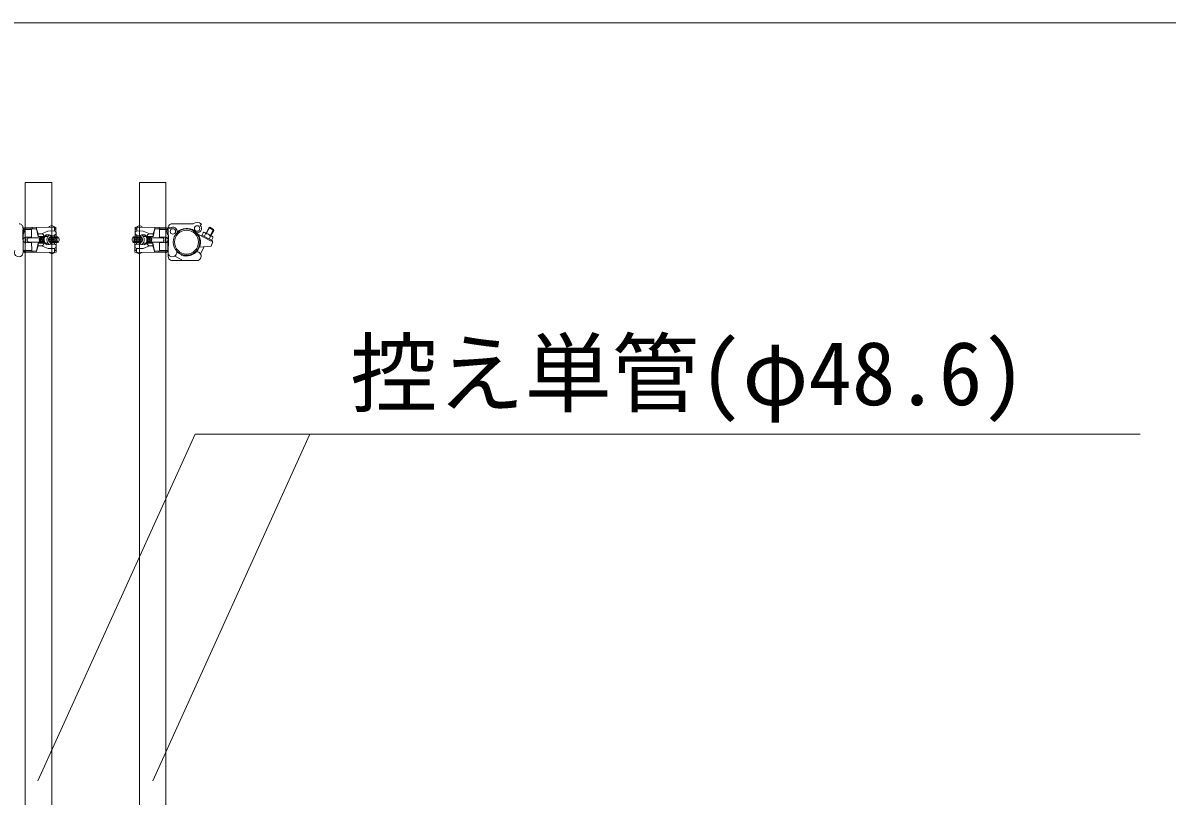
# Model space of a CAD drawing. Units: millimetres, scale not verified. Extents: x -9305 to 9305, y -6415 to 6415.
# Drawn here: x -8239 to -6138, y 4995 to 6415 of the extents above; entities that cross this region are included whole.
import ezdxf
from ezdxf.enums import TextEntityAlignment as Align

# ---------------------------------------------------------------- set-up
doc = ezdxf.new("R2010")
doc.units = ezdxf.units.MM
doc.header["$LTSCALE"] = 40
for name, color, linetype, lineweight in [('0-5_CLG-90', 7, 'Continuous', 9), ('0-9_TEXT', 7, 'Continuous', 9), ('0-C_図面枠', 7, 'Continuous', 9)]:
    doc.layers.add(name, color=color, linetype=linetype, lineweight=lineweight)
doc.styles.add('ＭＳ ゴシック', font='')
doc.styles.get('ＭＳ ゴシック').set_extended_font_data('MS Gothic')

msp = doc.modelspace()

# ---------------------------------------------------------------- linework, layer by layer
at = {"layer": '0-5_CLG-90'}
for p, q in [((-8238.84, 6034.06), (-8238.4, 5998.07)), ((-8238.75, 6035.07), (-8223.15, 6035.26)), ((-8238.68, 6038.72), (-8238.57, 5993.42)), ((-8234.34, 6036.62), (-8214.17, 6036.86)), ((-8233.9, 6039.12), (-8178.2, 6039.8)), ((-8225.23, 6037.21), (-8223.4, 6035.51)), ((-8223.15, 6035.26), (-8222.98, 6021.26)), ((-8222.2, 6039.27), (-8222.17, 6036.77)), ((-8214.2, 6039.36), (-8214.17, 6036.86)), ((-8214.17, 6036.86), (-8211.06, 6027.4)), ((-8214.17, 6036.86), (-8211, 6022.4)), ((-8205.06, 6027.47), (-8193.12, 6032.62)), ((-8193.12, 6032.62), (-8182.12, 6032.75)), ((-8181.21, 6039.77), (-8181.12, 6032.76)), ((-8181.17, 6036.76), (-8178.17, 6036.8)), ((-8181.16, 6035.76), (-8178.16, 6035.8)), ((-8178.2, 6039.8), (-8177.99, 6021.8)), ((-8032.82, 6039.8), (-8033.04, 6021.8)), ((-8029.87, 6035.76), (-8032.87, 6035.8)), ((-8029.86, 6036.76), (-8032.86, 6036.8)), ((-7977.13, 6039.12), (-8032.82, 6039.8)), ((-8029.82, 6039.77), (-8029.9, 6032.76)), ((-8017.91, 6032.62), (-8028.91, 6032.75)), ((-8005.97, 6027.47), (-8017.91, 6032.62)), ((-7996.86, 6036.86), (-8000.03, 6022.4)), ((-7996.86, 6036.86), (-7999.97, 6027.4)), ((-7996.83, 6039.36), (-7996.86, 6036.86)), ((-7976.7, 6036.62), (-7996.86, 6036.86)), ((-7988.83, 6039.27), (-7988.86, 6036.77)), ((-7987.88, 6035.26), (-7988.05, 6021.26)), ((-7972.28, 6035.07), (-7987.88, 6035.26)), ((-7985.8, 6037.21), (-7987.63, 6035.51)), ((-7972.19, 6034.06), (-7972.63, 5998.07)), ((-7972.35, 6038.72), (-7972.46, 5993.42)), ((-7971.28, 6039.64), (-7969.16, 6037.52)), ((-7926.26, 6045.6), (-7965.34, 6045.7)), ((-7911.26, 6045.05), (-7913.39, 6042.93)), ((-7904.75, 6030.17), (-7891.52, 6023.1)), ((-7897.39, 6038.63), (-7902.54, 6028.99)), ((-7895.8, 6039.48), (-7901.66, 6028.52)), ((-7895.8, 6039.48), (-7897.39, 6038.63)), ((-7897.39, 6038.63), (-7888.57, 6033.91)), ((-7895.8, 6039.48), (-7888.75, 6035.7)), ((-7888.75, 6035.7), (-7894.61, 6024.75)), ((-7888.57, 6033.91), (-7893.72, 6024.28)), ((-7888.75, 6035.7), (-7888.57, 6033.91)), ((-8234.68, 6021.01), (-8234.56, 6011.22)), ((-8233.68, 6021.13), (-8222.98, 6021.26)), ((-8233.68, 6021.13), (-8233.56, 6011.13)), ((-8233.56, 6011.13), (-8222.86, 6011.26)), ((-8229.47, 6020.18), (-8207.77, 6020.44)), ((-8229.38, 6012.18), (-8207.67, 6012.44)), ((-8225.48, 6021.22), (-8225.47, 6020.22)), ((-8225.38, 6012.23), (-8225.36, 6011.23)), ((-8222.86, 6011.26), (-8222.69, 5997.26)), ((-8213.68, 5995.87), (-8210.85, 6010.4)), ((-8211.06, 6027.4), (-8205.06, 6027.47)), ((-8211.06, 6027.4), (-8211, 6022.4)), ((-8211, 6022.4), (-8199.14, 6022.54)), ((-8210.85, 6010.4), (-8198.99, 6010.55)), ((-8210.85, 6010.4), (-8210.79, 6005.4)), ((-8207.77, 6020.44), (-8200.19, 6020.53)), ((-8207.67, 6012.44), (-8200.09, 6012.53)), ((-8206.98, 6021.45), (-8199.73, 6021.54)), ((-8206.86, 6011.45), (-8199.61, 6011.54)), ((-8198.14, 6022.56), (-8193.14, 6022.62)), ((-8197.99, 6010.56), (-8192.99, 6010.62)), ((-8196.04, 6025.58), (-8190.04, 6025.66)), ((-8190.32, 6020.65), (-8176.03, 6020.82)), ((-8190.22, 6012.65), (-8175.93, 6012.82)), ((-8188.99, 6021.67), (-8174.99, 6021.84)), ((-8188.86, 6011.67), (-8174.87, 6011.84)), ((-8188.67, 6024.67), (-8182.02, 6024.75)), ((-8188.48, 6008.67), (-8181.83, 6008.76)), ((-8181.03, 6024.76), (-8180.99, 6021.76)), ((-8180.87, 6011.76), (-8180.83, 6008.64)), ((-8177.86, 6011.8), (-8177.65, 5993.8)), ((-8022.16, 6011.67), (-8036.16, 6011.84)), ((-8022.04, 6021.67), (-8036.04, 6021.84)), ((-8020.81, 6012.65), (-8035.1, 6012.82)), ((-8020.71, 6020.65), (-8035, 6020.82)), ((-8033.16, 6011.8), (-8033.38, 5993.8)), ((-8030.16, 6011.76), (-8030.2, 6008.64)), ((-8030, 6024.76), (-8030.04, 6021.76)), ((-8022.56, 6008.67), (-8029.2, 6008.76)), ((-8022.36, 6024.67), (-8029.01, 6024.75)), ((-8015, 6025.58), (-8021, 6025.66)), ((-8013.04, 6010.56), (-8018.04, 6010.62)), ((-8012.9, 6022.56), (-8017.89, 6022.62)), ((-8000.18, 6010.4), (-8012.04, 6010.55)), ((-8000.03, 6022.4), (-8011.9, 6022.54)), ((-8004.17, 6011.45), (-8011.42, 6011.54)), ((-8004.04, 6021.45), (-8011.3, 6021.54)), ((-8003.36, 6012.44), (-8010.94, 6012.53)), ((-8003.26, 6020.44), (-8010.84, 6020.53)), ((-7999.97, 6027.4), (-8005.97, 6027.47)), ((-7981.66, 6012.18), (-8003.36, 6012.44)), ((-7981.56, 6020.18), (-8003.26, 6020.44)), ((-8000.18, 6010.4), (-8000.24, 6005.4)), ((-7997.36, 5995.87), (-8000.18, 6010.4)), ((-7999.97, 6027.4), (-8000.03, 6022.4)), ((-7988.17, 6011.26), (-7988.34, 5997.26)), ((-7977.47, 6011.13), (-7988.17, 6011.26)), ((-7977.35, 6021.13), (-7988.05, 6021.26)), ((-7985.66, 6012.23), (-7985.67, 6011.23)), ((-7985.55, 6021.22), (-7985.56, 6020.22)), ((-7977.35, 6021.13), (-7977.47, 6011.13)), ((-7976.35, 6021.01), (-7976.47, 6011.22)), ((-7971.84, 6024.65), (-7971.93, 5985.56)), ((-7917.62, 6026.85), (-7893.56, 6013.98)), ((-7907.9, 6029.58), (-7911.2, 6023.41)), ((-7910.25, 6025.18), (-7892.68, 6015.78)), ((-7903.49, 6027.22), (-7905.84, 6022.82)), ((-7894.67, 6022.51), (-7897.02, 6018.1)), ((-7890.26, 6020.15), (-7893.56, 6013.98)), ((-7890.57, 6011.67), (-7893.13, 6004.68)), ((-8238.04, 5997.07), (-8222.69, 5997.26)), ((-8234.3, 5995.62), (-8213.68, 5995.87)), ((-8233.34, 5993.13), (-8177.65, 5993.8)), ((-8221.68, 5995.77), (-8221.64, 5993.27)), ((-8213.68, 5995.87), (-8210.79, 6005.4)), ((-8213.68, 5995.87), (-8213.64, 5993.37)), ((-8210.79, 6005.4), (-8204.79, 6005.48)), ((-8204.79, 6005.48), (-8192.73, 6000.62)), ((-8195.82, 6007.58), (-8189.82, 6007.66)), ((-8192.73, 6000.62), (-8181.73, 6000.76)), ((-8180.73, 6000.89), (-8180.65, 5993.77)), ((-8180.7, 5997.77), (-8177.7, 5997.8)), ((-8180.68, 5996.77), (-8177.68, 5996.8)), ((-7977.69, 5993.13), (-8033.38, 5993.8)), ((-8030.35, 5996.77), (-8033.35, 5996.8)), ((-8030.34, 5997.77), (-8033.34, 5997.8)), ((-8030.3, 6000.89), (-8030.38, 5993.77)), ((-8018.3, 6000.62), (-8029.3, 6000.76)), ((-8015.22, 6007.58), (-8021.21, 6007.66)), ((-8006.24, 6005.48), (-8018.3, 6000.62)), ((-8000.24, 6005.4), (-8006.24, 6005.48)), ((-7997.36, 5995.87), (-8000.24, 6005.4)), ((-7997.36, 5995.87), (-7997.38, 5993.37)), ((-7976.73, 5995.62), (-7997.36, 5995.87)), ((-7989.36, 5995.77), (-7989.38, 5993.27)), ((-7973, 5997.07), (-7988.34, 5997.26)), ((-7947.85, 5989.05), (-7956.47, 5993.66)), ((-7915.28, 6003.05), (-7919.89, 5994.44)), ((-7916, 6003.32), (-7914.41, 6002.73)), ((-7893.13, 6004.68), (-7914.41, 6002.73)), ((-7905.97, 6003.5), (-7912.84, 5990.66)), ((-7964.95, 5978.55), (-7919.65, 5978.44)), ((-7947.4, 5979.74), (-7960.24, 5986.6))]:
    msp.add_line(p, q, dxfattribs=at)
for points in [[(-8186.06, 3921.96), (-8186.06, 6121.96), (-8234.66, 6121.96), (-8234.66, 3921.96)], [(-8024.96, 3921.96), (-8024.96, 6121.96), (-7976.36, 6121.96), (-7976.36, 3921.96)]]:
    msp.add_lwpolyline(points, dxfattribs=at)
for centre, radius in [((-7963.52, 6031.84), 5), ((-7938.57, 6012.34), 24.3), ((-7938.57, 6012.34), 24.3), ((-7938.57, 6012.34), 22), ((-7938.57, 6012.34), 22), ((-7919.06, 6037.29), 5)]:
    msp.add_circle(centre, radius, dxfattribs=at)
for centre, radius, start, end in [((-8245.68, 6038.7), 7, 0.138, 90.138), ((-8247.51, 6031.84), 11, 319.124, 45.138), ((-8233.84, 6034.12), 5, 90.694, 180.694), ((-8234.35, 6034.62), 2, 90.694, 163.295), ((-8186.16, 6035.95), 6.25, 37.564, 143.824), ((-8182.07, 6028.75), 4, 270.694, 90.694), ((-8028.96, 6028.75), 4, 89.306, 269.306), ((-8024.87, 6035.95), 6.25, 36.176, 142.436), ((-7977.19, 6034.12), 5, 359.306, 89.306), ((-7976.68, 6034.62), 2, 16.705, 89.306), ((-7963.52, 6031.84), 11, 134.862, 220.876), ((-7965.35, 6038.7), 7, 89.862, 179.862), ((-7963.52, 6031.84), 8, 341.788, 134.862), ((-7938.57, 6011.78), 25.8, 339.446, 131.149), ((-7919.06, 6037.29), 11, 44.862, 130.876), ((-7919.06, 6037.29), 8, 251.788, 44.862), ((-7905.96, 6027.91), 2.56, 344.541, 139.183), ((-8233.62, 6016.13), 5, 90.694, 270.694), ((-8224.84, 6016.23), 6.08, 139.582, 221.806), ((-8201.68, 6016.52), 7.25, 137.091, 224.297), ((-8201.18, 6016.52), 6.25, 127.564, 233.824), ((-8199.18, 6016.54), 6.25, 127.564, 233.824), ((-8205, 6022.48), 5, 0.694, 90.694), ((-8204.85, 6010.48), 5, 270.694, 0.694), ((-8197.18, 6016.57), 6.25, 127.564, 233.824), ((-8195.18, 6016.59), 6.25, 145.882, 215.506), ((-8190.32, 6016.65), 10.6, 122.585, 238.803), ((-8189.32, 6016.66), 10.6, 122.585, 238.803), ((-8184.32, 6016.72), 10.6, 122.585, 238.803), ((-8186.26, 6016.7), 5.67, 118.767, 242.621), ((-8185.18, 6016.72), 6.25, 127.564, 233.824), ((-8195.52, 6016.59), 10.6, 28.839, 58.803), ((-8195.52, 6016.59), 10.6, 302.585, 332.55), ((-8183.18, 6016.74), 6.25, 127.564, 233.824), ((-8181.18, 6016.76), 6.25, 127.564, 233.824), ((-8179.18, 6016.79), 6.25, 127.564, 233.824), ((-8177.18, 6016.81), 6.25, 127.564, 233.824), ((-8181.78, 6004.76), 4, 270.694, 90.694), ((-8175.18, 6016.84), 6.25, 127.564, 233.824), ((-8173.18, 6016.86), 6.25, 127.564, 233.824), ((-8171.18, 6016.88), 6.25, 127.564, 233.824), ((-8170.18, 6016.9), 6.25, 133.537, 227.85), ((-8178.68, 6016.79), 6.25, 307.564, 53.824), ((-8032.35, 6016.79), 6.25, 126.176, 232.436), ((-8040.85, 6016.9), 6.25, 312.15, 46.463), ((-8039.85, 6016.88), 6.25, 306.176, 52.436), ((-8037.85, 6016.86), 6.25, 306.176, 52.436), ((-8029.25, 6004.76), 4, 89.306, 269.306), ((-8035.85, 6016.84), 6.25, 306.176, 52.436), ((-8033.85, 6016.81), 6.25, 306.176, 52.436), ((-8031.85, 6016.79), 6.25, 306.176, 52.436), ((-8029.86, 6016.76), 6.25, 306.176, 52.436), ((-8015.5, 6016.59), 10.6, 207.45, 237.415), ((-8015.5, 6016.59), 10.6, 121.197, 151.161), ((-8027.86, 6016.74), 6.25, 306.176, 52.436), ((-8025.86, 6016.72), 6.25, 306.176, 52.436), ((-8024.77, 6016.7), 5.67, 297.379, 61.233), ((-8026.7, 6016.72), 10.6, 301.197, 57.415), ((-8021.7, 6016.66), 10.6, 301.197, 57.415), ((-8020.7, 6016.65), 10.6, 301.197, 57.415), ((-8006.18, 6010.48), 5, 179.306, 269.306), ((-8006.03, 6022.48), 5, 89.306, 179.306), ((-8015.86, 6016.59), 6.25, 324.494, 34.118), ((-8013.86, 6016.57), 6.25, 306.176, 52.436), ((-8011.86, 6016.54), 6.25, 306.176, 52.436), ((-8009.86, 6016.52), 6.25, 306.176, 52.436), ((-8009.36, 6016.52), 7.25, 315.703, 42.909), ((-7986.19, 6016.23), 6.08, 318.194, 40.418), ((-7977.41, 6016.13), 5, 269.306, 89.306), ((-7939.12, 6012.34), 25.8, 249.446, 41.149), ((-7901.54, 6020.25), 7.23, 18.208, 105.657), ((-7892.73, 6020.84), 2.56, 344.543, 139.181), ((-7895.57, 6011.68), 5, 359.862, 53.966), ((-8246.57, 5993.4), 8, 156.598, 0.138), ((-8233.4, 5998.13), 5, 180.694, 270.694), ((-8233.9, 5997.62), 2, 194.564, 270.694), ((-8185.69, 5997.46), 6.25, 217.564, 323.825), ((-8025.34, 5997.46), 6.25, 216.175, 322.436), ((-7977.63, 5998.13), 5, 269.306, 359.306), ((-7977.13, 5997.62), 2, 269.306, 345.436), ((-7964.46, 5993.4), 8, 179.862, 23.402), ((-7919.63, 5986.44), 8, 269.862, 113.402), ((-7964.93, 5985.55), 7, 179.862, 269.862)]:
    msp.add_arc(centre, radius, start, end, dxfattribs=at)
at = {"layer": '0-9_TEXT'}
for p, q in [((-8211.31, 5022.78), (-7922.58, 5659.42)), ((-8000.63, 5022.78), (-7711.9, 5659.42)), ((-7922.58, 5659.42), (-6187.35, 5659.42))]:
    msp.add_line(p, q, dxfattribs=at)
at = {"layer": '0-C_図面枠'}
msp.add_lwpolyline([(-9304.61, -6414.98), (9304.61, -6414.98), (9304.61, 6414.98), (-9304.61, 6414.98)], dxfattribs=at)

# ---------------------------------------------------------------- texts
at = {"layer": '0-9_TEXT', "style": 'ＭＳ ゴシック'}
msp.add_text('控え単管(φ48.6)', height=117.3, dxfattribs=at).set_placement((-7637.68, 5677.58), align=Align.BOTTOM_LEFT)

doc.saveas('drawing.dxf')
